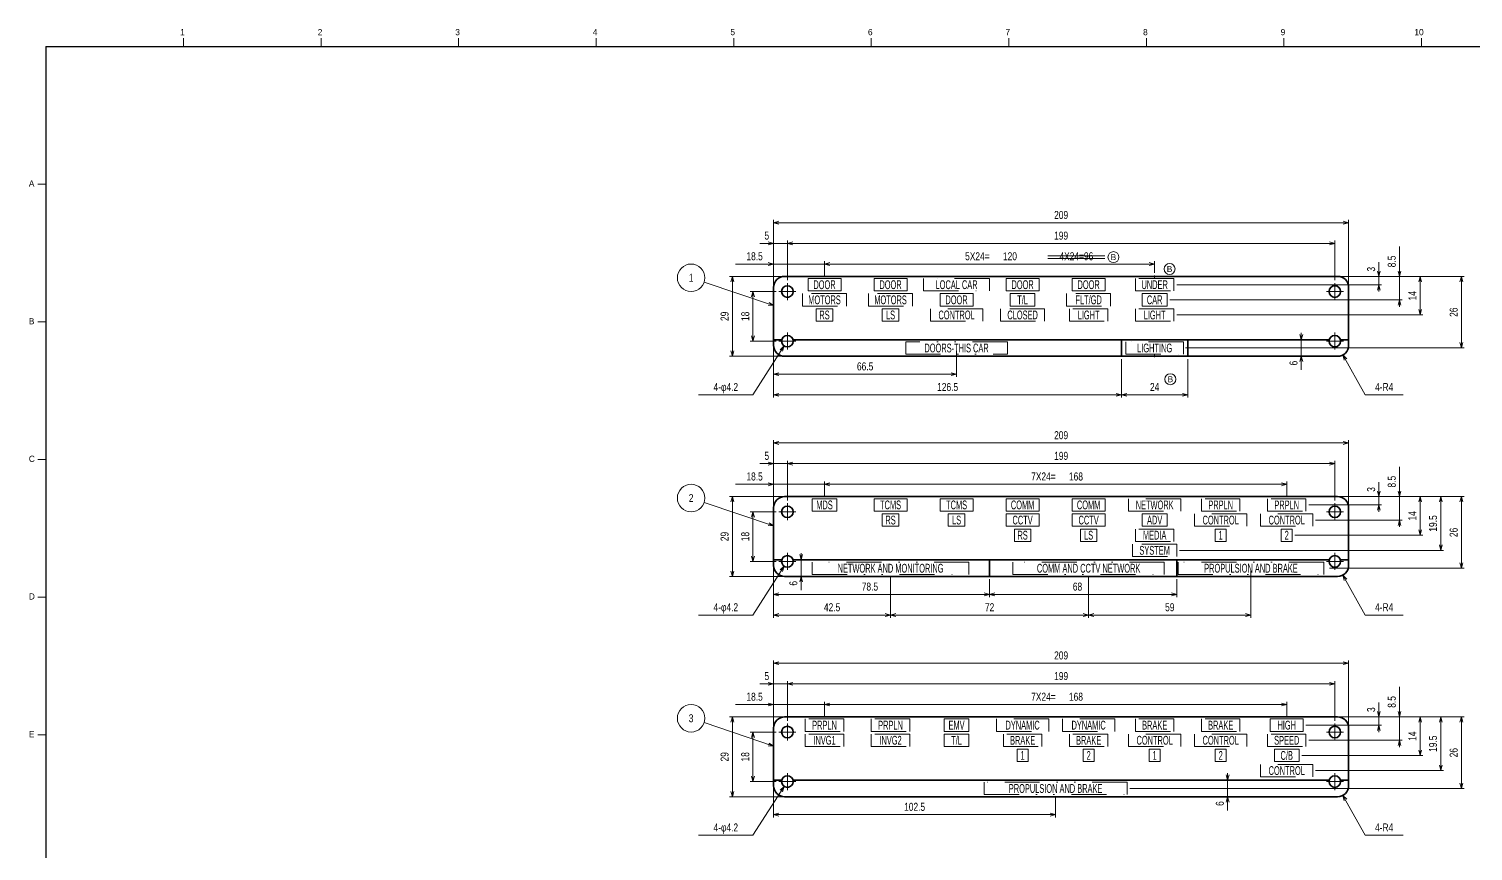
# Model space of a CAD drawing. Header units: millimetres. Extents: x 10 to 832, y 7 to 590.
# Drawn here: x 29 to 554, y 292 to 590 of the extents above; entities that cross this region are included whole.
import ezdxf
from ezdxf.enums import TextEntityAlignment as Align

# ---------------------------------------------------------------- set-up
doc = ezdxf.new("R2010")
doc.units = ezdxf.units.MM
doc.linetypes.add('DASHDOT', pattern=[25.3, 12.7, -6.3, 0, -6.3])
doc.linetypes.add('DIVIDE', pattern=[31.6, 12.7, -6.3, 0, -6.3, 0, -6.3])
for name, color, linetype in [('GR1_03', 7, 'Continuous'), ('GR1_05', 7, 'Continuous'), ('GR1_08', 7, 'Continuous'), ('GR1_15', 7, 'Continuous'), ('GR1_16', 7, 'Continuous'), ('図面枠B6M', 7, 'Continuous')]:
    doc.layers.add(name, color=color, linetype=linetype)
doc.styles.add('HG丸ｺﾞｼｯｸM-PRO', font='')
doc.styles.get('HG丸ｺﾞｼｯｸM-PRO').set_extended_font_data('HG丸ｺﾞｼｯｸM-PRO')

# ---------------------------------------------------------------- blocks, each defined once
blk = doc.blocks.new('BLKF023')
at = {"layer": '図面枠B6M', "color": 2, "linetype": 'Continuous', "lineweight": 25}
for q in [(35.5, 15), (831.5, 584)]:
    blk.add_line((35.5, 584), q, dxfattribs=at)
at = {"layer": '図面枠B6M', "color": 4, "linetype": 'Continuous', "lineweight": 13}
for p, q in [((85.5, 587), (85.5, 584)), ((135.5, 587), (135.5, 584)), ((185.5, 587), (185.5, 584)), ((235.5, 587), (235.5, 584)), ((285.5, 587), (285.5, 584)), ((335.5, 587), (335.5, 584)), ((385.5, 587), (385.5, 584)), ((435.5, 587), (435.5, 584)), ((485.5, 587), (485.5, 584)), ((535.5, 587), (535.5, 584)), ((32.5, 534), (35.5, 534)), ((32.5, 484), (35.5, 484)), ((32.5, 434), (35.5, 434)), ((32.5, 384), (35.5, 384)), ((32.5, 334), (35.5, 334))]:
    blk.add_line(p, q, dxfattribs=at)
at = {"layer": '図面枠B6M', "color": 4, "linetype": 'Continuous', "lineweight": 13, "style": 'HG丸ｺﾞｼｯｸM-PRO'}
for s, height, width, p in [('1', 2.25, 1.003994, (84.29, 587.45)), ('2', 2.25, 1.003994, (134.3, 587.45)), ('3', 2.25, 1.003994, (184.29, 587.45)), ('4', 2.25, 1.003994, (234.29, 587.45)), ('5', 2.25, 1.003994, (284.29, 587.45)), ('6', 2.25, 1.003994, (334.29, 587.45)), ('7', 2.25, 1.003994, (384.29, 587.45)), ('8', 2.25, 1.003994, (434.29, 587.45)), ('9', 2.25, 1.003994, (484.29, 587.45)), ('10', 2.255, 1.003994, (532.9, 587.45)), ('A', 2.25, 1.002405, (29.29, 532.45)), ('B', 2.25, 1.004704, (29.29, 482.45)), ('C', 2.25, 1.001214, (29.29, 432.45)), ('D', 2.25, 1.002334, (29.29, 382.45)), ('E', 2.25, 1.001589, (29.29, 332.45))]:
    blk.add_text(s, height=height, dxfattribs=dict(at, width=width)).set_placement(p, align=Align.BOTTOM_LEFT)
blk = doc.blocks.new('BLKF032')
at = {"layer": 'GR1_08', "color": 3, "linetype": 'Continuous', "lineweight": 35}
for p, q in [((304, 420.5), (505, 420.5)), ((300, 416.5), (300, 395.5)), ((509, 416.5), (509, 395.5)), ((300, 397.5), (302.96, 397.5)), ((307.04, 397.5), (501.96, 397.5)), ((506.04, 397.5), (509, 397.5)), ((304, 391.5), (505, 391.5))]:
    blk.add_line(p, q, dxfattribs=at)
for centre in [(305, 415), (504, 415), (305, 397), (504, 397)]:
    blk.add_circle(centre, 2.1, dxfattribs=at)
for centre, start, end in [((304, 416.5), 90, 180), ((505, 416.5), 0, 90), ((304, 395.5), 180, 270), ((505, 395.5), 270, 0)]:
    blk.add_arc(centre, 4, start, end, dxfattribs=at)
blk = doc.blocks.new('BLKF031')
at = {"layer": 'GR1_08', "color": 3, "linetype": 'Continuous', "lineweight": 35}
for p, q in [((378.5, 397.5), (378.5, 391.5)), ((446.5, 397.5), (446.5, 391.5))]:
    blk.add_line(p, q, dxfattribs=at)
blk.add_blockref('BLKF032', (0, 0), dxfattribs=at)
blk = doc.blocks.new('BLKF034')
at = {"layer": 'GR1_08', "color": 3, "linetype": 'Continuous', "lineweight": 35}
for p, q in [((300, 336.5), (300, 315.5)), ((304, 340.5), (505, 340.5)), ((509, 336.5), (509, 315.5)), ((300, 317.5), (302.96, 317.5)), ((307.04, 317.5), (501.96, 317.5)), ((506.04, 317.5), (509, 317.5)), ((304, 311.5), (505, 311.5))]:
    blk.add_line(p, q, dxfattribs=at)
for centre in [(305, 335), (504, 335), (305, 317), (504, 317)]:
    blk.add_circle(centre, 2.1, dxfattribs=at)
for centre, start, end in [((304, 336.5), 90, 180), ((505, 336.5), 0, 90), ((304, 315.5), 180, 270), ((505, 315.5), 270, 0)]:
    blk.add_arc(centre, 4, start, end, dxfattribs=at)
blk = doc.blocks.new('BLKF033')
at = {"layer": 'GR1_08', "color": 3, "linetype": 'Continuous', "lineweight": 35}
blk.add_blockref('BLKF034', (0, 0), dxfattribs=at)
blk = doc.blocks.new('FXTIP_ARROW_S')
at = {"color": 0, "linetype": 'Continuous', "lineweight": -2}
for q in [(-1, 0), (-0.97, 0.26), (-0.97, -0.26)]:
    blk.add_line((0, 0), q, dxfattribs=at)
blk = doc.blocks.new('FXTIP_ARROW_E')
at = {"color": 0, "linetype": 'Continuous', "lineweight": -2}
for q in [(-1, 0), (-0.97, 0.26), (-0.97, -0.26)]:
    blk.add_line((0, 0), q, dxfattribs=at)
blk = doc.blocks.new('BLKF041')
at = {"layer": 'GR1_03', "color": 4, "linetype": 'DIVIDE', "lineweight": 13}
for p, q in [((324.5, 499.75), (312.5, 499.75)), ((312.5, 499.75), (312.5, 495.25)), ((324.5, 495.25), (324.5, 499.75)), ((312.5, 495.25), (324.5, 495.25))]:
    blk.add_line(p, q, dxfattribs=at)
blk = doc.blocks.new('BLKF042')
at = {"layer": 'GR1_03', "color": 4, "linetype": 'DIVIDE', "lineweight": 13}
for p, q in [((326.5, 494.25), (310.5, 494.25)), ((310.5, 494.25), (310.5, 489.75)), ((326.5, 489.75), (326.5, 494.25)), ((310.5, 489.75), (326.5, 489.75))]:
    blk.add_line(p, q, dxfattribs=at)
blk = doc.blocks.new('BLKF043')
at = {"layer": 'GR1_03', "color": 4, "linetype": 'DIVIDE', "lineweight": 13}
for p, q in [((321.5, 488.75), (315.5, 488.75)), ((315.5, 488.75), (315.5, 484.25)), ((321.5, 484.25), (321.5, 488.75)), ((315.5, 484.25), (321.5, 484.25))]:
    blk.add_line(p, q, dxfattribs=at)
blk = doc.blocks.new('BLKF044')
at = {"layer": 'GR1_03', "color": 4, "linetype": 'DIVIDE', "lineweight": 13}
for p, q in [((348.5, 499.75), (336.5, 499.75)), ((336.5, 499.75), (336.5, 495.25)), ((348.5, 495.25), (348.5, 499.75)), ((336.5, 495.25), (348.5, 495.25))]:
    blk.add_line(p, q, dxfattribs=at)
blk = doc.blocks.new('BLKF045')
at = {"layer": 'GR1_03', "color": 4, "linetype": 'DIVIDE', "lineweight": 13}
for p, q in [((350.5, 494.25), (334.5, 494.25)), ((334.5, 494.25), (334.5, 489.75)), ((350.5, 489.75), (350.5, 494.25)), ((334.5, 489.75), (350.5, 489.75))]:
    blk.add_line(p, q, dxfattribs=at)
blk = doc.blocks.new('BLKF046')
at = {"layer": 'GR1_03', "color": 4, "linetype": 'DIVIDE', "lineweight": 13}
for p, q in [((345.5, 488.75), (339.5, 488.75)), ((339.5, 488.75), (339.5, 484.25)), ((345.5, 484.25), (345.5, 488.75)), ((339.5, 484.25), (345.5, 484.25))]:
    blk.add_line(p, q, dxfattribs=at)
blk = doc.blocks.new('BLKF047')
at = {"layer": 'GR1_03', "color": 4, "linetype": 'DIVIDE', "lineweight": 13}
for p, q in [((378.5, 499.75), (354.5, 499.75)), ((354.5, 499.75), (354.5, 495.25)), ((378.5, 495.25), (378.5, 499.75)), ((354.5, 495.25), (378.5, 495.25))]:
    blk.add_line(p, q, dxfattribs=at)
blk = doc.blocks.new('BLKF048')
at = {"layer": 'GR1_03', "color": 4, "linetype": 'DIVIDE', "lineweight": 13}
for p, q in [((376, 488.75), (357, 488.75)), ((357, 488.75), (357, 484.25)), ((376, 484.25), (376, 488.75)), ((357, 484.25), (376, 484.25))]:
    blk.add_line(p, q, dxfattribs=at)
blk = doc.blocks.new('BLKF049')
at = {"layer": 'GR1_03', "color": 4, "linetype": 'DIVIDE', "lineweight": 13}
for p, q in [((372.5, 494.25), (360.5, 494.25)), ((360.5, 494.25), (360.5, 489.75)), ((372.5, 489.75), (372.5, 494.25)), ((360.5, 489.75), (372.5, 489.75))]:
    blk.add_line(p, q, dxfattribs=at)
blk = doc.blocks.new('BLKF050')
at = {"layer": 'GR1_03', "color": 4, "linetype": 'DIVIDE', "lineweight": 13}
for p, q in [((396.5, 499.75), (384.5, 499.75)), ((384.5, 499.75), (384.5, 495.25)), ((396.5, 495.25), (396.5, 499.75)), ((384.5, 495.25), (396.5, 495.25))]:
    blk.add_line(p, q, dxfattribs=at)
blk = doc.blocks.new('BLKF051')
at = {"layer": 'GR1_03', "color": 4, "linetype": 'DIVIDE', "lineweight": 13}
for p, q in [((398.5, 488.75), (382.5, 488.75)), ((382.5, 488.75), (382.5, 484.25)), ((398.5, 484.25), (398.5, 488.75)), ((382.5, 484.25), (398.5, 484.25))]:
    blk.add_line(p, q, dxfattribs=at)
blk = doc.blocks.new('BLKF052')
at = {"layer": 'GR1_03', "color": 4, "linetype": 'DIVIDE', "lineweight": 13}
for p, q in [((395, 494.25), (386, 494.25)), ((386, 494.25), (386, 489.75)), ((395, 489.75), (395, 494.25)), ((386, 489.75), (395, 489.75))]:
    blk.add_line(p, q, dxfattribs=at)
blk = doc.blocks.new('BLKF053')
at = {"layer": 'GR1_03', "color": 4, "linetype": 'DIVIDE', "lineweight": 13}
for p, q in [((420.5, 499.75), (408.5, 499.75)), ((408.5, 499.75), (408.5, 495.25)), ((420.5, 495.25), (420.5, 499.75)), ((408.5, 495.25), (420.5, 495.25))]:
    blk.add_line(p, q, dxfattribs=at)
blk = doc.blocks.new('BLKF054')
at = {"layer": 'GR1_03', "color": 4, "linetype": 'DIVIDE', "lineweight": 13}
for p, q in [((422.5, 494.25), (406.5, 494.25)), ((406.5, 494.25), (406.5, 489.75)), ((422.5, 489.75), (422.5, 494.25)), ((406.5, 489.75), (422.5, 489.75))]:
    blk.add_line(p, q, dxfattribs=at)
blk = doc.blocks.new('BLKF055')
at = {"layer": 'GR1_03', "color": 4, "linetype": 'DIVIDE', "lineweight": 13}
for p, q in [((421.5, 488.75), (407.5, 488.75)), ((407.5, 488.75), (407.5, 484.25)), ((421.5, 484.25), (421.5, 488.75)), ((407.5, 484.25), (421.5, 484.25))]:
    blk.add_line(p, q, dxfattribs=at)
blk = doc.blocks.new('BLKF056')
at = {"layer": 'GR1_03', "color": 4, "linetype": 'DIVIDE', "lineweight": 13}
for p, q in [((385, 476.75), (348, 476.75)), ((348, 476.75), (348, 472.25)), ((385, 472.25), (385, 476.75)), ((348, 472.25), (385, 472.25))]:
    blk.add_line(p, q, dxfattribs=at)
blk = doc.blocks.new('BLKF057')
at = {"layer": 'GR1_03', "color": 4, "linetype": 'DIVIDE', "lineweight": 13}
for p, q in [((323, 419.75), (314, 419.75)), ((314, 419.75), (314, 415.25)), ((314, 415.25), (323, 415.25)), ((323, 415.25), (323, 419.75))]:
    blk.add_line(p, q, dxfattribs=at)
blk = doc.blocks.new('BLKF058')
at = {"layer": 'GR1_03', "color": 4, "linetype": 'DIVIDE', "lineweight": 13}
for p, q in [((348.5, 419.75), (336.5, 419.75)), ((336.5, 419.75), (336.5, 415.25)), ((336.5, 415.25), (348.5, 415.25)), ((348.5, 415.25), (348.5, 419.75))]:
    blk.add_line(p, q, dxfattribs=at)
blk = doc.blocks.new('BLKF059')
at = {"layer": 'GR1_03', "color": 4, "linetype": 'DIVIDE', "lineweight": 13}
for p, q in [((372.5, 419.75), (360.5, 419.75)), ((360.5, 419.75), (360.5, 415.25)), ((360.5, 415.25), (372.5, 415.25)), ((372.5, 415.25), (372.5, 419.75))]:
    blk.add_line(p, q, dxfattribs=at)
blk = doc.blocks.new('BLKF060')
at = {"layer": 'GR1_03', "color": 4, "linetype": 'DIVIDE', "lineweight": 13}
for p, q in [((369.5, 414.25), (363.5, 414.25)), ((363.5, 414.25), (363.5, 409.75)), ((363.5, 409.75), (369.5, 409.75)), ((369.5, 409.75), (369.5, 414.25))]:
    blk.add_line(p, q, dxfattribs=at)
blk = doc.blocks.new('BLKF061')
at = {"layer": 'GR1_03', "color": 4, "linetype": 'DIVIDE', "lineweight": 13}
for p, q in [((345.5, 414.25), (339.5, 414.25)), ((339.5, 414.25), (339.5, 409.75)), ((339.5, 409.75), (345.5, 409.75)), ((345.5, 409.75), (345.5, 414.25))]:
    blk.add_line(p, q, dxfattribs=at)
blk = doc.blocks.new('BLKF062')
at = {"layer": 'GR1_03', "color": 4, "linetype": 'DIVIDE', "lineweight": 13}
for p, q in [((445.5, 408.75), (431.5, 408.75)), ((431.5, 408.75), (431.5, 404.25)), ((431.5, 404.25), (445.5, 404.25)), ((445.5, 404.25), (445.5, 408.75))]:
    blk.add_line(p, q, dxfattribs=at)
blk = doc.blocks.new('BLKF063')
at = {"layer": 'GR1_03', "color": 4, "linetype": 'DIVIDE', "lineweight": 13}
for p, q in [((396.5, 414.25), (384.5, 414.25)), ((384.5, 414.25), (384.5, 409.75)), ((384.5, 409.75), (396.5, 409.75)), ((396.5, 409.75), (396.5, 414.25))]:
    blk.add_line(p, q, dxfattribs=at)
blk = doc.blocks.new('BLKF064')
at = {"layer": 'GR1_03', "color": 4, "linetype": 'DIVIDE', "lineweight": 13}
for p, q in [((396.5, 419.75), (384.5, 419.75)), ((384.5, 419.75), (384.5, 415.25)), ((384.5, 415.25), (396.5, 415.25)), ((396.5, 415.25), (396.5, 419.75))]:
    blk.add_line(p, q, dxfattribs=at)
blk = doc.blocks.new('BLKF065')
at = {"layer": 'GR1_03', "color": 4, "linetype": 'DIVIDE', "lineweight": 13}
for p, q in [((420.5, 414.25), (408.5, 414.25)), ((408.5, 414.25), (408.5, 409.75)), ((408.5, 409.75), (420.5, 409.75)), ((420.5, 409.75), (420.5, 414.25))]:
    blk.add_line(p, q, dxfattribs=at)
blk = doc.blocks.new('BLKF066')
at = {"layer": 'GR1_03', "color": 4, "linetype": 'DIVIDE', "lineweight": 13}
for p, q in [((420.5, 419.75), (408.5, 419.75)), ((408.5, 419.75), (408.5, 415.25)), ((408.5, 415.25), (420.5, 415.25)), ((420.5, 415.25), (420.5, 419.75))]:
    blk.add_line(p, q, dxfattribs=at)
blk = doc.blocks.new('BLKF067')
at = {"layer": 'GR1_03', "color": 4, "linetype": 'DIVIDE', "lineweight": 13}
for p, q in [((446.5, 403.25), (430.5, 403.25)), ((430.5, 403.25), (430.5, 398.75)), ((446.5, 398.75), (446.5, 403.25)), ((430.5, 398.75), (446.5, 398.75))]:
    blk.add_line(p, q, dxfattribs=at)
blk = doc.blocks.new('BLKF068')
at = {"layer": 'GR1_03', "color": 4, "linetype": 'DIVIDE', "lineweight": 13}
for p, q in [((417.5, 408.75), (411.5, 408.75)), ((411.5, 408.75), (411.5, 404.25)), ((411.5, 404.25), (417.5, 404.25)), ((417.5, 404.25), (417.5, 408.75))]:
    blk.add_line(p, q, dxfattribs=at)
blk = doc.blocks.new('BLKF069')
at = {"layer": 'GR1_03', "color": 4, "linetype": 'DIVIDE', "lineweight": 13}
for p, q in [((393.5, 408.75), (387.5, 408.75)), ((387.5, 408.75), (387.5, 404.25)), ((387.5, 404.25), (393.5, 404.25)), ((393.5, 404.25), (393.5, 408.75))]:
    blk.add_line(p, q, dxfattribs=at)
blk = doc.blocks.new('BLKF070')
at = {"layer": 'GR1_03', "color": 4, "linetype": 'DIVIDE', "lineweight": 13}
for p, q in [((443, 414.25), (434, 414.25)), ((434, 414.25), (434, 409.75)), ((434, 409.75), (443, 409.75)), ((443, 409.75), (443, 414.25))]:
    blk.add_line(p, q, dxfattribs=at)
blk = doc.blocks.new('BLKF071')
at = {"layer": 'GR1_03', "color": 4, "linetype": 'DIVIDE', "lineweight": 13}
for p, q in [((448, 419.75), (429, 419.75)), ((429, 419.75), (429, 415.25)), ((429, 415.25), (448, 415.25)), ((448, 415.25), (448, 419.75))]:
    blk.add_line(p, q, dxfattribs=at)
blk = doc.blocks.new('BLKF072')
at = {"layer": 'GR1_03', "color": 4, "linetype": 'DIVIDE', "lineweight": 13}
for p, q in [((469.5, 419.75), (455.5, 419.75)), ((455.5, 419.75), (455.5, 415.25)), ((455.5, 415.25), (469.5, 415.25)), ((469.5, 415.25), (469.5, 419.75))]:
    blk.add_line(p, q, dxfattribs=at)
blk = doc.blocks.new('BLKF073')
at = {"layer": 'GR1_03', "color": 4, "linetype": 'DIVIDE', "lineweight": 13}
for p, q in [((472, 414.25), (453, 414.25)), ((453, 414.25), (453, 409.75)), ((453, 409.75), (472, 409.75)), ((472, 409.75), (472, 414.25))]:
    blk.add_line(p, q, dxfattribs=at)
blk = doc.blocks.new('BLKF074')
at = {"layer": 'GR1_03', "color": 4, "linetype": 'DIVIDE', "lineweight": 13}
for p, q in [((464.5, 408.75), (460.5, 408.75)), ((460.5, 408.75), (460.5, 404.25)), ((460.5, 404.25), (464.5, 404.25)), ((464.5, 404.25), (464.5, 408.75))]:
    blk.add_line(p, q, dxfattribs=at)
blk = doc.blocks.new('BLKF075')
at = {"layer": 'GR1_03', "color": 4, "linetype": 'DIVIDE', "lineweight": 13}
for p, q in [((493.5, 419.75), (479.5, 419.75)), ((479.5, 419.75), (479.5, 415.25)), ((479.5, 415.25), (493.5, 415.25)), ((493.5, 415.25), (493.5, 419.75))]:
    blk.add_line(p, q, dxfattribs=at)
blk = doc.blocks.new('BLKF076')
at = {"layer": 'GR1_03', "color": 4, "linetype": 'DIVIDE', "lineweight": 13}
for p, q in [((496, 414.25), (477, 414.25)), ((477, 414.25), (477, 409.75)), ((477, 409.75), (496, 409.75)), ((496, 409.75), (496, 414.25))]:
    blk.add_line(p, q, dxfattribs=at)
blk = doc.blocks.new('BLKF077')
at = {"layer": 'GR1_03', "color": 4, "linetype": 'DIVIDE', "lineweight": 13}
for p, q in [((488.5, 408.75), (484.5, 408.75)), ((484.5, 408.75), (484.5, 404.25)), ((484.5, 404.25), (488.5, 404.25)), ((488.5, 404.25), (488.5, 408.75))]:
    blk.add_line(p, q, dxfattribs=at)
blk = doc.blocks.new('BLKF078')
at = {"layer": 'GR1_03', "color": 4, "linetype": 'DIVIDE', "lineweight": 13}
for p, q in [((371, 396.75), (314, 396.75)), ((314, 396.75), (314, 392.25)), ((371, 392.25), (371, 396.75)), ((314, 392.25), (371, 392.25))]:
    blk.add_line(p, q, dxfattribs=at)
blk = doc.blocks.new('BLKF079')
at = {"layer": 'GR1_03', "color": 4, "linetype": 'DIVIDE', "lineweight": 13}
for p, q in [((442, 396.75), (387, 396.75)), ((387, 396.75), (387, 392.25)), ((442, 392.25), (442, 396.75)), ((387, 392.25), (442, 392.25))]:
    blk.add_line(p, q, dxfattribs=at)
blk = doc.blocks.new('BLKF080')
at = {"layer": 'GR1_03', "color": 4, "linetype": 'DIVIDE', "lineweight": 13}
for p, q in [((500, 396.75), (447, 396.75)), ((447, 396.75), (447, 392.25)), ((500, 392.25), (500, 396.75)), ((447, 392.25), (500, 392.25))]:
    blk.add_line(p, q, dxfattribs=at)
blk = doc.blocks.new('BLKF081')
at = {"layer": 'GR1_03', "color": 4, "linetype": 'DIVIDE', "lineweight": 13}
for p, q in [((325.5, 334.25), (311.5, 334.25)), ((311.5, 334.25), (311.5, 329.75)), ((325.5, 329.75), (325.5, 334.25)), ((311.5, 329.75), (325.5, 329.75))]:
    blk.add_line(p, q, dxfattribs=at)
blk = doc.blocks.new('BLKF082')
at = {"layer": 'GR1_03', "color": 4, "linetype": 'DIVIDE', "lineweight": 13}
for p, q in [((325.5, 339.75), (311.5, 339.75)), ((311.5, 339.75), (311.5, 335.25)), ((325.5, 335.25), (325.5, 339.75)), ((311.5, 335.25), (325.5, 335.25))]:
    blk.add_line(p, q, dxfattribs=at)
blk = doc.blocks.new('BLKF083')
at = {"layer": 'GR1_03', "color": 4, "linetype": 'DIVIDE', "lineweight": 13}
for p, q in [((349.5, 334.25), (335.5, 334.25)), ((335.5, 334.25), (335.5, 329.75)), ((349.5, 329.75), (349.5, 334.25)), ((335.5, 329.75), (349.5, 329.75))]:
    blk.add_line(p, q, dxfattribs=at)
blk = doc.blocks.new('BLKF084')
at = {"layer": 'GR1_03', "color": 4, "linetype": 'DIVIDE', "lineweight": 13}
for p, q in [((349.5, 339.75), (335.5, 339.75)), ((335.5, 339.75), (335.5, 335.25)), ((349.5, 335.25), (349.5, 339.75)), ((335.5, 335.25), (349.5, 335.25))]:
    blk.add_line(p, q, dxfattribs=at)
blk = doc.blocks.new('BLKF085')
at = {"layer": 'GR1_03', "color": 4, "linetype": 'DIVIDE', "lineweight": 13}
for p, q in [((371, 339.75), (362, 339.75)), ((362, 339.75), (362, 335.25)), ((371, 335.25), (371, 339.75)), ((362, 335.25), (371, 335.25))]:
    blk.add_line(p, q, dxfattribs=at)
blk = doc.blocks.new('BLKF086')
at = {"layer": 'GR1_03', "color": 4, "linetype": 'DIVIDE', "lineweight": 13}
for p, q in [((371, 334.25), (362, 334.25)), ((362, 334.25), (362, 329.75)), ((371, 329.75), (371, 334.25)), ((362, 329.75), (371, 329.75))]:
    blk.add_line(p, q, dxfattribs=at)
blk = doc.blocks.new('BLKF087')
at = {"layer": 'GR1_03', "color": 4, "linetype": 'DIVIDE', "lineweight": 13}
for p, q in [((397.5, 334.25), (383.5, 334.25)), ((383.5, 334.25), (383.5, 329.75)), ((397.5, 329.75), (397.5, 334.25)), ((383.5, 329.75), (397.5, 329.75))]:
    blk.add_line(p, q, dxfattribs=at)
blk = doc.blocks.new('BLKF088')
at = {"layer": 'GR1_03', "color": 4, "linetype": 'DIVIDE', "lineweight": 13}
for p, q in [((400, 339.75), (381, 339.75)), ((381, 339.75), (381, 335.25)), ((400, 335.25), (400, 339.75)), ((381, 335.25), (400, 335.25))]:
    blk.add_line(p, q, dxfattribs=at)
blk = doc.blocks.new('BLKF089')
at = {"layer": 'GR1_03', "color": 4, "linetype": 'DIVIDE', "lineweight": 13}
for p, q in [((392.5, 328.75), (388.5, 328.75)), ((388.5, 328.75), (388.5, 324.25)), ((392.5, 324.25), (392.5, 328.75)), ((388.5, 324.25), (392.5, 324.25))]:
    blk.add_line(p, q, dxfattribs=at)
blk = doc.blocks.new('BLKF090')
at = {"layer": 'GR1_03', "color": 4, "linetype": 'DIVIDE', "lineweight": 13}
for p, q in [((421.5, 334.25), (407.5, 334.25)), ((407.5, 334.25), (407.5, 329.75)), ((421.5, 329.75), (421.5, 334.25)), ((407.5, 329.75), (421.5, 329.75))]:
    blk.add_line(p, q, dxfattribs=at)
blk = doc.blocks.new('BLKF091')
at = {"layer": 'GR1_03', "color": 4, "linetype": 'DIVIDE', "lineweight": 13}
for p, q in [((424, 339.75), (405, 339.75)), ((405, 339.75), (405, 335.25)), ((424, 335.25), (424, 339.75)), ((405, 335.25), (424, 335.25))]:
    blk.add_line(p, q, dxfattribs=at)
blk = doc.blocks.new('BLKF092')
at = {"layer": 'GR1_03', "color": 4, "linetype": 'DIVIDE', "lineweight": 13}
for p, q in [((416.5, 328.75), (412.5, 328.75)), ((412.5, 328.75), (412.5, 324.25)), ((416.5, 324.25), (416.5, 328.75)), ((412.5, 324.25), (416.5, 324.25))]:
    blk.add_line(p, q, dxfattribs=at)
blk = doc.blocks.new('BLKF093')
at = {"layer": 'GR1_03', "color": 4, "linetype": 'DIVIDE', "lineweight": 13}
for p, q in [((445.5, 339.75), (431.5, 339.75)), ((431.5, 339.75), (431.5, 335.25)), ((445.5, 335.25), (445.5, 339.75)), ((431.5, 335.25), (445.5, 335.25))]:
    blk.add_line(p, q, dxfattribs=at)
blk = doc.blocks.new('BLKF094')
at = {"layer": 'GR1_03', "color": 4, "linetype": 'DIVIDE', "lineweight": 13}
for p, q in [((448, 334.25), (429, 334.25)), ((429, 334.25), (429, 329.75)), ((448, 329.75), (448, 334.25)), ((429, 329.75), (448, 329.75))]:
    blk.add_line(p, q, dxfattribs=at)
blk = doc.blocks.new('BLKF095')
at = {"layer": 'GR1_03', "color": 4, "linetype": 'DIVIDE', "lineweight": 13}
for p, q in [((440.5, 328.75), (436.5, 328.75)), ((436.5, 328.75), (436.5, 324.25)), ((440.5, 324.25), (440.5, 328.75)), ((436.5, 324.25), (440.5, 324.25))]:
    blk.add_line(p, q, dxfattribs=at)
blk = doc.blocks.new('BLKF096')
at = {"layer": 'GR1_03', "color": 4, "linetype": 'DIVIDE', "lineweight": 13}
for p, q in [((469.5, 339.75), (455.5, 339.75)), ((455.5, 339.75), (455.5, 335.25)), ((469.5, 335.25), (469.5, 339.75)), ((455.5, 335.25), (469.5, 335.25))]:
    blk.add_line(p, q, dxfattribs=at)
blk = doc.blocks.new('BLKF097')
at = {"layer": 'GR1_03', "color": 4, "linetype": 'DIVIDE', "lineweight": 13}
for p, q in [((472, 334.25), (453, 334.25)), ((453, 334.25), (453, 329.75)), ((472, 329.75), (472, 334.25)), ((453, 329.75), (472, 329.75))]:
    blk.add_line(p, q, dxfattribs=at)
blk = doc.blocks.new('BLKF098')
at = {"layer": 'GR1_03', "color": 4, "linetype": 'DIVIDE', "lineweight": 13}
for p, q in [((464.5, 328.75), (460.5, 328.75)), ((460.5, 328.75), (460.5, 324.25)), ((464.5, 324.25), (464.5, 328.75)), ((460.5, 324.25), (464.5, 324.25))]:
    blk.add_line(p, q, dxfattribs=at)
blk = doc.blocks.new('BLKF099')
at = {"layer": 'GR1_03', "color": 4, "linetype": 'DIVIDE', "lineweight": 13}
for p, q in [((493.5, 334.25), (479.5, 334.25)), ((479.5, 334.25), (479.5, 329.75)), ((493.5, 329.75), (493.5, 334.25)), ((479.5, 329.75), (493.5, 329.75))]:
    blk.add_line(p, q, dxfattribs=at)
blk = doc.blocks.new('BLKF100')
at = {"layer": 'GR1_03', "color": 4, "linetype": 'DIVIDE', "lineweight": 13}
for p, q in [((491, 328.75), (482, 328.75)), ((482, 328.75), (482, 324.25)), ((491, 324.25), (491, 328.75)), ((482, 324.25), (491, 324.25))]:
    blk.add_line(p, q, dxfattribs=at)
blk = doc.blocks.new('BLKF101')
at = {"layer": 'GR1_03', "color": 4, "linetype": 'DIVIDE', "lineweight": 13}
for p, q in [((492.5, 339.75), (480.5, 339.75)), ((480.5, 339.75), (480.5, 335.25)), ((492.5, 335.25), (492.5, 339.75)), ((480.5, 335.25), (492.5, 335.25))]:
    blk.add_line(p, q, dxfattribs=at)
blk = doc.blocks.new('BLKF102')
at = {"layer": 'GR1_03', "color": 4, "linetype": 'DIVIDE', "lineweight": 13}
for p, q in [((496, 323.25), (477, 323.25)), ((477, 323.25), (477, 318.75)), ((496, 318.75), (496, 323.25)), ((477, 318.75), (496, 318.75))]:
    blk.add_line(p, q, dxfattribs=at)
blk = doc.blocks.new('BLKF103')
at = {"layer": 'GR1_03', "color": 4, "linetype": 'DIVIDE', "lineweight": 13}
for p, q in [((428.5, 316.75), (376.5, 316.75)), ((376.5, 316.75), (376.5, 312.25)), ((428.5, 312.25), (428.5, 316.75)), ((376.5, 312.25), (428.5, 312.25))]:
    blk.add_line(p, q, dxfattribs=at)
blk = doc.blocks.new('BLKF171')
at = {"layer": 'GR1_03', "color": 4, "linetype": 'DIVIDE', "lineweight": 13}
for p, q in [((445.5, 499.75), (431.5, 499.75)), ((431.5, 499.75), (431.5, 495.25)), ((445.5, 495.25), (445.5, 499.75)), ((431.5, 495.25), (445.5, 495.25))]:
    blk.add_line(p, q, dxfattribs=at)
blk = doc.blocks.new('BLKF172')
at = {"layer": 'GR1_03', "color": 4, "linetype": 'DIVIDE', "lineweight": 13}
for p, q in [((443, 494.25), (434, 494.25)), ((434, 494.25), (434, 489.75)), ((443, 489.75), (443, 494.25)), ((434, 489.75), (443, 489.75))]:
    blk.add_line(p, q, dxfattribs=at)
blk = doc.blocks.new('BLKF173')
at = {"layer": 'GR1_03', "color": 4, "linetype": 'DIVIDE', "lineweight": 13}
for p, q in [((445.5, 488.75), (431.5, 488.75)), ((431.5, 488.75), (431.5, 484.25)), ((445.5, 484.25), (445.5, 488.75)), ((431.5, 484.25), (445.5, 484.25))]:
    blk.add_line(p, q, dxfattribs=at)
blk = doc.blocks.new('BLKF174')
at = {"layer": 'GR1_03', "color": 4, "linetype": 'DIVIDE', "lineweight": 13}
for p, q in [((449, 476.75), (428, 476.75)), ((428, 476.75), (428, 472.25)), ((449, 472.25), (449, 476.75)), ((428, 472.25), (449, 472.25))]:
    blk.add_line(p, q, dxfattribs=at)
blk = doc.blocks.new('BLKF175')
at = {"layer": 'GR1_08', "color": 3, "linetype": 'Continuous', "lineweight": 35}
for p, q in [((304, 500.5), (505, 500.5)), ((300, 496.5), (300, 475.5)), ((509, 496.5), (509, 475.5)), ((300, 477.5), (302.96, 477.5)), ((307.04, 477.5), (501.96, 477.5)), ((426.5, 477.5), (426.5, 471.5)), ((450.5, 477.5), (450.5, 471.5)), ((506.04, 477.5), (509, 477.5)), ((304, 471.5), (505, 471.5))]:
    blk.add_line(p, q, dxfattribs=at)
for centre in [(305, 495), (504, 495), (305, 477), (504, 477)]:
    blk.add_circle(centre, 2.1, dxfattribs=at)
for centre, start, end in [((304, 496.5), 90, 180), ((505, 496.5), 0, 90), ((304, 475.5), 180, 270), ((505, 475.5), 270, 0)]:
    blk.add_arc(centre, 4, start, end, dxfattribs=at)
blk = doc.blocks.new('BLKF176')
at = {"layer": 'GR1_05', "color": 4, "linetype": 'Continuous', "lineweight": 13}
blk.add_circle((423.53, 507.5), 2, dxfattribs=at)
at = {"layer": 'GR1_05', "color": 4, "linetype": 'Continuous', "lineweight": 13, "style": 'HG丸ｺﾞｼｯｸM-PRO', "width": 1.04272}
blk.add_text('B', height=2.18, dxfattribs=at).set_placement((423.53, 507.5), align=Align.MIDDLE_CENTER)
blk = doc.blocks.new('BLKF177')
at = {"layer": 'GR1_05', "color": 4, "linetype": 'Continuous', "lineweight": 13}
blk.add_circle((444.22, 463.16), 2, dxfattribs=at)
at = {"layer": 'GR1_05', "color": 4, "linetype": 'Continuous', "lineweight": 13, "style": 'HG丸ｺﾞｼｯｸM-PRO', "width": 1.04272}
blk.add_text('B', height=2.18, dxfattribs=at).set_placement((444.22, 463.16), align=Align.MIDDLE_CENTER)
blk = doc.blocks.new('BLKF178')
at = {"layer": 'GR1_05', "color": 4, "linetype": 'Continuous', "lineweight": 13}
blk.add_circle((443.92, 503.2), 2, dxfattribs=at)
at = {"layer": 'GR1_05', "color": 4, "linetype": 'Continuous', "lineweight": 13, "style": 'HG丸ｺﾞｼｯｸM-PRO', "width": 1.04272}
blk.add_text('B', height=2.18, dxfattribs=at).set_placement((443.92, 503.2), align=Align.MIDDLE_CENTER)

msp = doc.modelspace()

# ---------------------------------------------------------------- linework, layer by layer
at = {"layer": 'GR1_05', "color": 4, "linetype": 'Continuous', "lineweight": 13}
for p, q in [((399.68, 508), (420.4, 508)), ((399.68, 507), (420.4, 507))]:
    msp.add_line(p, q, dxfattribs=at)
at = {"layer": 'GR1_08', "color": 4, "linetype": 'DASHDOT', "lineweight": 13}
for p, q in [((438.5, 499.75), (438.5, 500.82)), ((438.5, 471.18), (438.5, 472.25))]:
    msp.add_line(p, q, dxfattribs=at)
at = {"layer": 'GR1_15', "color": 3, "linetype": 'Continuous', "lineweight": 13}
for p, q in [((300, 489.89), (274.74, 498.4)), ((300, 409.89), (274.74, 418.4)), ((300, 329.89), (274.74, 338.4))]:
    msp.add_line(p, q, dxfattribs=at)
for centre in [(270, 500), (270, 420), (270, 340)]:
    msp.add_circle(centre, 5, dxfattribs=at)
at = {"layer": 'GR1_16', "color": 4, "linetype": 'Continuous', "lineweight": 13}
for p, q in [((300, 497.5), (300, 521)), ((300, 520), (509, 520)), ((509, 497.5), (509, 521)), ((295.04, 512.5), (300, 512.5)), ((300, 497.5), (300, 513.5)), ((300, 512.5), (305, 512.5)), ((305, 499.1), (305, 513.5)), ((305, 512.5), (504, 512.5)), ((504, 499.1), (504, 513.5)), ((527.5, 500.5), (527.5, 511.38)), ((286.16, 505), (300, 505)), ((300, 497.5), (300, 506)), ((300, 505), (318.5, 505)), ((318.5, 500.75), (318.5, 506)), ((318.5, 505), (438.5, 505)), ((438.5, 501.82), (438.5, 506)), ((520, 500.5), (520, 505.74)), ((303, 500.5), (284, 500.5)), ((285, 471.5), (285, 500.5)), ((506, 500.5), (521, 500.5)), ((506, 500.5), (528.5, 500.5)), ((506, 500.5), (536, 500.5)), ((506, 500.5), (551, 500.5)), ((520, 497.5), (520, 500.5)), ((527.5, 492), (527.5, 500.5)), ((535, 486.5), (535, 500.5)), ((550, 474.5), (550, 500.5)), ((300.9, 495), (291.5, 495)), ((292.5, 477), (292.5, 495)), ((446.5, 497.5), (521, 497.5)), ((520, 495), (520, 497.5)), ((444, 492), (528.5, 492)), ((527.5, 489.5), (527.5, 492)), ((446.5, 486.5), (536, 486.5)), ((491.79, 477.5), (491.79, 480)), ((300.9, 477), (291.5, 477)), ((303.87, 475.23), (292.5, 457.5)), ((300, 474.5), (300, 456.5)), ((300, 474.5), (300, 464)), ((366.5, 473.5), (366.5, 464)), ((449.72, 474.5), (551, 474.5)), ((491.79, 471.5), (491.79, 477.5)), ((303, 471.5), (284, 471.5)), ((426.5, 470.5), (426.5, 456.5)), ((450.5, 470.5), (450.5, 456.5)), ((491.79, 466.54), (491.79, 471.5)), ((506.94, 472), (515, 457.5)), ((300, 465), (366.5, 465)), ((292.5, 457.5), (272.74, 457.5)), ((300, 457.5), (426.5, 457.5)), ((426.5, 457.5), (450.5, 457.5)), ((515, 457.5), (528.84, 457.5)), ((300, 417.5), (300, 441)), ((509, 417.5), (509, 441)), ((300, 440), (509, 440)), ((295.04, 432.5), (300, 432.5)), ((300, 417.5), (300, 433.5)), ((300, 432.5), (305, 432.5)), ((305, 419.1), (305, 433.5)), ((305, 432.5), (504, 432.5)), ((504, 419.1), (504, 433.5)), ((527.5, 420.5), (527.5, 431.38)), ((300, 417.5), (300, 426)), ((318.5, 420.75), (318.5, 426)), ((486.5, 420.75), (486.5, 426)), ((520, 420.5), (520, 425.74)), ((303, 420.5), (284, 420.5)), ((285, 391.5), (285, 420.5)), ((286.16, 425), (300, 425)), ((300, 425), (318.5, 425)), ((318.5, 425), (486.5, 425)), ((506, 420.5), (521, 420.5)), ((506, 420.5), (528.5, 420.5)), ((506, 420.5), (536, 420.5)), ((506, 420.5), (543.5, 420.5)), ((506, 420.5), (551, 420.5)), ((520, 417.5), (520, 420.5)), ((527.5, 412), (527.5, 420.5)), ((535, 406.5), (535, 420.5)), ((542.5, 401), (542.5, 420.5)), ((550, 394.5), (550, 420.5)), ((300.9, 415), (291.5, 415)), ((292.5, 397), (292.5, 415)), ((494.5, 417.5), (521, 417.5)), ((520, 415), (520, 417.5)), ((497, 412), (528.5, 412)), ((527.5, 409.5), (527.5, 412)), ((489.5, 406.5), (536, 406.5)), ((310, 397.5), (310, 400)), ((447.5, 401), (543.5, 401)), ((300.9, 397), (291.5, 397)), ((303.87, 395.23), (292.5, 377.5)), ((300, 394.5), (300, 384)), ((300, 394.5), (300, 376.5)), ((310, 391.5), (310, 397.5)), ((502, 394.5), (551, 394.5)), ((303, 391.5), (284, 391.5)), ((310, 386.54), (310, 391.5)), ((342.5, 391.25), (342.5, 376.5)), ((378.5, 390.5), (378.5, 384)), ((414.5, 391.25), (414.5, 376.5)), ((446.5, 390.5), (446.5, 384)), ((473.5, 393.5), (473.5, 376.5)), ((506.94, 392), (515, 377.5)), ((300, 385), (378.5, 385)), ((378.5, 385), (446.5, 385)), ((292.5, 377.5), (272.74, 377.5)), ((300, 377.5), (342.5, 377.5)), ((342.5, 377.5), (414.5, 377.5)), ((414.5, 377.5), (473.5, 377.5)), ((515, 377.5), (528.84, 377.5)), ((300, 337.5), (300, 361)), ((300, 360), (509, 360)), ((509, 337.5), (509, 361)), ((295.04, 352.5), (300, 352.5)), ((300, 337.5), (300, 353.5)), ((300, 352.5), (305, 352.5)), ((305, 339.1), (305, 353.5)), ((305, 352.5), (504, 352.5)), ((504, 339.1), (504, 353.5)), ((527.5, 340.5), (527.5, 351.38)), ((286.16, 345), (300, 345)), ((300, 337.5), (300, 346)), ((300, 345), (318.5, 345)), ((318.5, 340.75), (318.5, 346)), ((318.5, 345), (486.5, 345)), ((486.5, 340.75), (486.5, 346)), ((520, 340.5), (520, 345.74)), ((303, 340.5), (284, 340.5)), ((285, 311.5), (285, 340.5)), ((493.5, 337.5), (521, 337.5)), ((506, 340.5), (521, 340.5)), ((506, 340.5), (528.5, 340.5)), ((506, 340.5), (536, 340.5)), ((506, 340.5), (543.5, 340.5)), ((506, 340.5), (551, 340.5)), ((520, 337.5), (520, 340.5)), ((520, 335), (520, 337.5)), ((527.5, 332), (527.5, 340.5)), ((535, 326.5), (535, 340.5)), ((542.5, 321), (542.5, 340.5)), ((550, 314.5), (550, 340.5)), ((300.9, 335), (291.5, 335)), ((292.5, 317), (292.5, 335)), ((494.5, 332), (528.5, 332)), ((527.5, 329.5), (527.5, 332)), ((492, 326.5), (536, 326.5)), ((497, 321), (543.5, 321)), ((300.9, 317), (291.5, 317)), ((303.87, 315.23), (292.5, 297.5)), ((465, 317.5), (465, 320)), ((465, 311.5), (465, 317.5)), ((303, 311.5), (284, 311.5)), ((300, 314.5), (300, 304)), ((402.5, 311.25), (402.5, 304)), ((429.5, 314.5), (551, 314.5)), ((465, 306.54), (465, 311.5)), ((506.94, 312), (515, 297.5)), ((300, 305), (402.5, 305)), ((292.5, 297.5), (272.74, 297.5)), ((515, 297.5), (528.84, 297.5))]:
    msp.add_line(p, q, dxfattribs=at)
at = {"layer": 'GR1_16', "color": 4, "linetype": 'DASHDOT', "lineweight": 13}
for p, q in [((308.1, 495), (301.9, 495)), ((305, 491.9), (305, 498.1)), ((507.1, 495), (500.9, 495)), ((504, 491.9), (504, 498.1)), ((305, 473.9), (305, 480.1)), ((504, 473.9), (504, 480.1)), ((308.1, 477), (301.9, 477)), ((507.1, 477), (500.9, 477)), ((308.1, 415), (301.9, 415)), ((305, 411.9), (305, 418.1)), ((507.1, 415), (500.9, 415)), ((504, 411.9), (504, 418.1)), ((305, 393.9), (305, 400.1)), ((504, 393.9), (504, 400.1)), ((308.1, 397), (301.9, 397)), ((507.1, 397), (500.9, 397)), ((305, 331.9), (305, 338.1)), ((504, 331.9), (504, 338.1)), ((308.1, 335), (301.9, 335)), ((507.1, 335), (500.9, 335)), ((308.1, 317), (301.9, 317)), ((305, 313.9), (305, 320.1)), ((507.1, 317), (500.9, 317)), ((504, 313.9), (504, 320.1))]:
    msp.add_line(p, q, dxfattribs=at)

# ---------------------------------------------------------------- block references
at = {"layer": 'GR1_03', "color": 4, "linetype": 'DIVIDE', "lineweight": 13}
for name in ['BLKF041', 'BLKF044', 'BLKF047', 'BLKF050', 'BLKF053', 'BLKF171', 'BLKF042', 'BLKF045', 'BLKF049', 'BLKF052', 'BLKF054', 'BLKF172', 'BLKF043', 'BLKF046', 'BLKF048', 'BLKF051', 'BLKF055', 'BLKF173', 'BLKF056', 'BLKF174', 'BLKF057', 'BLKF058', 'BLKF059', 'BLKF064', 'BLKF066', 'BLKF071', 'BLKF072', 'BLKF075', 'BLKF061', 'BLKF060', 'BLKF063', 'BLKF065', 'BLKF070', 'BLKF073', 'BLKF076', 'BLKF069', 'BLKF068', 'BLKF062', 'BLKF074', 'BLKF077', 'BLKF067', 'BLKF078', 'BLKF079', 'BLKF080', 'BLKF082', 'BLKF084', 'BLKF085', 'BLKF088', 'BLKF091', 'BLKF093', 'BLKF096', 'BLKF101', 'BLKF081', 'BLKF083', 'BLKF086', 'BLKF087', 'BLKF090', 'BLKF094', 'BLKF097', 'BLKF099', 'BLKF089', 'BLKF092', 'BLKF095', 'BLKF098', 'BLKF100', 'BLKF102', 'BLKF103']:
    msp.add_blockref(name, (0, 0), dxfattribs=at)
at = {"layer": 'GR1_05', "color": 4, "linetype": 'Continuous', "lineweight": 13}
for name in ['BLKF176', 'BLKF178', 'BLKF177']:
    msp.add_blockref(name, (0, 0), dxfattribs=at)
at = {"layer": 'GR1_08', "color": 3, "linetype": 'Continuous', "lineweight": 35}
for name in ['BLKF175', 'BLKF031', 'BLKF033']:
    msp.add_blockref(name, (0, 0), dxfattribs=at)
at = {"layer": 'GR1_15', "color": 3, "linetype": 'Continuous', "lineweight": 13, "xscale": 2, "yscale": 2, "rotation": 341.3686421228342}
for p in [(300, 489.89), (300, 409.89), (300, 329.89)]:
    msp.add_blockref('FXTIP_ARROW_S', p, dxfattribs=at)
at = {"layer": 'GR1_16', "color": 4, "linetype": 'Continuous', "lineweight": 13, "xscale": 2, "yscale": 2}
for name, p, rotation in [('FXTIP_ARROW_S', (300, 520), 180), ('FXTIP_ARROW_E', (509, 520), 360), ('FXTIP_ARROW_E', (300, 512.5), 360), ('FXTIP_ARROW_S', (305, 512.5), 180), ('FXTIP_ARROW_E', (504, 512.5), 360), ('FXTIP_ARROW_E', (300, 505), 360), ('FXTIP_ARROW_S', (318.5, 505), 180), ('FXTIP_ARROW_E', (438.5, 505), 360), ('FXTIP_ARROW_E', (285, 500.5), 90), ('FXTIP_ARROW_S', (520, 500.5), 270), ('FXTIP_ARROW_S', (527.5, 500.5), 270), ('FXTIP_ARROW_E', (535, 500.5), 90), ('FXTIP_ARROW_E', (550, 500.5), 90), ('FXTIP_ARROW_E', (292.5, 495), 90), ('FXTIP_ARROW_E', (520, 497.5), 90), ('FXTIP_ARROW_E', (527.5, 492), 90), ('FXTIP_ARROW_S', (535, 486.5), 270), ('FXTIP_ARROW_S', (292.5, 477), 270), ('FXTIP_ARROW_S', (491.79, 477.5), 270), ('FXTIP_ARROW_S', (285, 471.5), 270), ('FXTIP_ARROW_S', (303.87, 475.23), 57.33908727832807), ('FXTIP_ARROW_S', (550, 474.5), 270), ('FXTIP_ARROW_E', (491.79, 471.5), 90), ('FXTIP_ARROW_S', (506.94, 472), 119.0546040990817), ('FXTIP_ARROW_S', (300, 465), 180), ('FXTIP_ARROW_E', (366.5, 465), 360), ('FXTIP_ARROW_S', (300, 457.5), 180), ('FXTIP_ARROW_E', (426.5, 457.5), 360), ('FXTIP_ARROW_S', (426.5, 457.5), 180), ('FXTIP_ARROW_E', (450.5, 457.5), 360), ('FXTIP_ARROW_S', (300, 440), 180), ('FXTIP_ARROW_E', (509, 440), 360), ('FXTIP_ARROW_E', (300, 432.5), 360), ('FXTIP_ARROW_S', (305, 432.5), 180), ('FXTIP_ARROW_E', (504, 432.5), 360), ('FXTIP_ARROW_E', (300, 425), 360), ('FXTIP_ARROW_S', (318.5, 425), 180), ('FXTIP_ARROW_E', (486.5, 425), 360), ('FXTIP_ARROW_E', (285, 420.5), 90), ('FXTIP_ARROW_S', (520, 420.5), 270), ('FXTIP_ARROW_S', (527.5, 420.5), 270), ('FXTIP_ARROW_E', (535, 420.5), 90), ('FXTIP_ARROW_E', (542.5, 420.5), 90), ('FXTIP_ARROW_E', (550, 420.5), 90), ('FXTIP_ARROW_E', (292.5, 415), 90), ('FXTIP_ARROW_E', (520, 417.5), 90), ('FXTIP_ARROW_E', (527.5, 412), 90), ('FXTIP_ARROW_S', (535, 406.5), 270), ('FXTIP_ARROW_S', (292.5, 397), 270), ('FXTIP_ARROW_S', (310, 397.5), 270), ('FXTIP_ARROW_S', (542.5, 401), 270), ('FXTIP_ARROW_S', (303.87, 395.23), 57.33908727832807), ('FXTIP_ARROW_S', (550, 394.5), 270), ('FXTIP_ARROW_S', (285, 391.5), 270), ('FXTIP_ARROW_E', (310, 391.5), 90), ('FXTIP_ARROW_S', (506.94, 392), 119.0546040990817), ('FXTIP_ARROW_S', (300, 385), 180), ('FXTIP_ARROW_E', (378.5, 385), 360), ('FXTIP_ARROW_S', (378.5, 385), 180), ('FXTIP_ARROW_E', (446.5, 385), 360), ('FXTIP_ARROW_S', (300, 377.5), 180), ('FXTIP_ARROW_E', (342.5, 377.5), 360), ('FXTIP_ARROW_S', (342.5, 377.5), 180), ('FXTIP_ARROW_E', (414.5, 377.5), 360), ('FXTIP_ARROW_S', (414.5, 377.5), 180), ('FXTIP_ARROW_E', (473.5, 377.5), 360), ('FXTIP_ARROW_S', (300, 360), 180), ('FXTIP_ARROW_E', (509, 360), 360), ('FXTIP_ARROW_E', (300, 352.5), 360), ('FXTIP_ARROW_S', (305, 352.5), 180), ('FXTIP_ARROW_E', (504, 352.5), 360), ('FXTIP_ARROW_E', (300, 345), 360), ('FXTIP_ARROW_S', (318.5, 345), 180), ('FXTIP_ARROW_E', (486.5, 345), 360), ('FXTIP_ARROW_S', (520, 340.5), 270), ('FXTIP_ARROW_S', (527.5, 340.5), 270), ('FXTIP_ARROW_E', (285, 340.5), 90), ('FXTIP_ARROW_E', (520, 337.5), 90), ('FXTIP_ARROW_E', (535, 340.5), 90), ('FXTIP_ARROW_E', (542.5, 340.5), 90), ('FXTIP_ARROW_E', (550, 340.5), 90), ('FXTIP_ARROW_E', (292.5, 335), 90), ('FXTIP_ARROW_E', (527.5, 332), 90), ('FXTIP_ARROW_S', (535, 326.5), 270), ('FXTIP_ARROW_S', (542.5, 321), 270), ('FXTIP_ARROW_S', (292.5, 317), 270), ('FXTIP_ARROW_S', (303.87, 315.23), 57.33908727832807), ('FXTIP_ARROW_S', (465, 317.5), 270), ('FXTIP_ARROW_S', (550, 314.5), 270), ('FXTIP_ARROW_S', (285, 311.5), 270), ('FXTIP_ARROW_E', (465, 311.5), 90), ('FXTIP_ARROW_S', (506.94, 312), 119.0546040990819), ('FXTIP_ARROW_S', (300, 305), 180), ('FXTIP_ARROW_E', (402.5, 305), 360)]:
    msp.add_blockref(name, p, dxfattribs=dict(at, rotation=rotation))
at = {"layer": '図面枠B6M', "color": 4, "linetype": 'Continuous', "lineweight": 13}
msp.add_blockref('BLKF023', (0, 0), dxfattribs=at)

# ---------------------------------------------------------------- texts
at = {"layer": 'GR1_05', "color": 3, "linetype": 'Continuous', "lineweight": 35, "style": 'HG丸ｺﾞｼｯｸM-PRO', "width": 0.783987}
msp.add_text('4X24=96', height=2.909, rotation=0, dxfattribs=at).set_placement((410.04, 505.5), align=Align.BOTTOM_CENTER)
at = {"layer": 'GR1_08', "color": 3, "linetype": 'Continuous', "lineweight": 35, "style": 'HG丸ｺﾞｼｯｸM-PRO'}
for s, width, p in [('DOOR', 0.60989, (318.5, 497.5)), ('DOOR', 0.60989, (342.5, 497.5)), ('LOCAL CAR', 0.610005, (366.5, 497.5)), ('DOOR', 0.60989, (390.5, 497.5)), ('DOOR', 0.60989, (414.5, 497.5)), ('UNDER', 0.610855, (438.5, 497.5)), ('MOTORS', 0.609867, (318.5, 492)), ('MOTORS', 0.609867, (342.5, 492)), ('DOOR', 0.60989, (366.5, 492)), ('T/L', 0.611238, (390.5, 492)), ('FLT/GD', 0.611526, (414.5, 492)), ('CAR', 0.609399, (438.5, 492)), ('RS', 0.610797, (318.5, 486.5)), ('LS', 0.611972, (342.5, 486.5)), ('CONTROL', 0.610162, (366.5, 486.5)), ('CLOSED', 0.610702, (390.5, 486.5)), ('LIGHT', 0.610954, (414.5, 486.5)), ('LIGHT', 0.610954, (438.5, 486.5)), ('DOORS-THIS CAR', 0.610235, (366.5, 474.5)), ('LIGHTING', 0.610789, (438.5, 474.5)), ('MDS', 0.611222, (318.5, 417.5)), ('TCMS', 0.610587, (342.5, 417.5)), ('TCMS', 0.610587, (366.5, 417.5)), ('COMM', 0.609469, (390.5, 417.5)), ('COMM', 0.609469, (414.5, 417.5)), ('NETWORK', 0.609971, (438.5, 417.5)), ('PRPLN', 0.610684, (462.5, 417.5)), ('PRPLN', 0.610684, (486.5, 417.5)), ('RS', 0.610797, (342.5, 412)), ('LS', 0.611972, (366.5, 412)), ('CCTV', 0.610471, (390.5, 412)), ('CCTV', 0.610471, (414.5, 412)), ('ADV', 0.610503, (438.5, 412)), ('CONTROL', 0.610162, (462.5, 412)), ('CONTROL', 0.610162, (486.5, 412)), ('RS', 0.610797, (390.5, 406.5)), ('LS', 0.611972, (414.5, 406.5)), ('MEDIA', 0.60941, (438.5, 406.5)), ('1', 0.60898, (462.5, 406.5)), ('2', 0.60898, (486.5, 406.5)), ('SYSTEM', 0.610516, (438.5, 401)), ('NETWORK AND MONITORING', 0.61012, (342.5, 394.5)), ('COMM AND CCTV NETWORK', 0.61028, (414.5, 394.5)), ('PROPULSION AND BRAKE', 0.610298, (473.5, 394.5)), ('PRPLN', 0.610684, (318.5, 337.5)), ('PRPLN', 0.610684, (342.5, 337.5)), ('EMV', 0.609782, (366.5, 337.5)), ('DYNAMIC', 0.609896, (390.5, 337.5)), ('DYNAMIC', 0.609896, (414.5, 337.5)), ('BRAKE', 0.609842, (438.5, 337.5)), ('BRAKE', 0.609842, (462.5, 337.5)), ('HIGH', 0.610734, (486.5, 337.5)), ('INVG1', 0.610189, (318.5, 332)), ('INVG2', 0.610189, (342.5, 332)), ('T/L', 0.611238, (366.5, 332)), ('BRAKE', 0.609842, (390.5, 332)), ('BRAKE', 0.609842, (414.5, 332)), ('CONTROL', 0.610162, (438.5, 332)), ('CONTROL', 0.610162, (462.5, 332)), ('SPEED', 0.610658, (486.5, 332)), ('1', 0.60898, (390.5, 326.5)), ('2', 0.60898, (414.5, 326.5)), ('1', 0.60898, (438.5, 326.5)), ('2', 0.60898, (462.5, 326.5)), ('C/B', 0.611491, (486.5, 326.5)), ('CONTROL', 0.610162, (486.5, 321)), ('PROPULSION AND BRAKE', 0.610298, (402.5, 314.5))]:
    msp.add_text(s, height=3.2, dxfattribs=dict(at, width=width)).set_placement(p, align=Align.MIDDLE_CENTER)
at = {"layer": 'GR1_15', "color": 3, "linetype": 'Continuous', "lineweight": 35, "style": 'HG丸ｺﾞｼｯｸM-PRO', "width": 0.784542}
for s, p in [('1', (270, 500)), ('2', (270, 420)), ('3', (270, 340))]:
    msp.add_text(s, height=2.91, rotation=0, dxfattribs=at).set_placement(p, align=Align.MIDDLE_CENTER)
at = {"layer": 'GR1_16', "color": 3, "linetype": 'Continuous', "lineweight": 35, "style": 'HG丸ｺﾞｼｯｸM-PRO'}
for s, height, rotation, width, p in [('209', 2.909, 0, 0.784542, (404.5, 520.5)), ('5', 2.91, 0, 0.784542, (297.52, 513)), ('199', 2.909, 0, 0.784542, (404.5, 513)), ('18.5', 2.909, 0, 0.784749, (293.08, 505.5)), ('5X24=', 2.909, 0, 0.78375, (374.06, 505.5)), ('120', 2.909, 0, 0.784542, (385.9, 505.5)), ('8.5', 2.909, 90, 0.784839, (527, 505.94)), ('3', 2.91, 90, 0.784542, (519.5, 503.12)), ('14', 2.909, 90, 0.784542, (534.5, 493.5)), ('26', 2.909, 90, 0.784542, (549.5, 487.5)), ('29', 2.909, 90, 0.784542, (284.5, 486)), ('18', 2.909, 90, 0.784542, (292, 486)), ('66.5', 2.909, 0, 0.784749, (333.25, 465.5)), ('6', 2.91, 90, 0.784542, (491.29, 469.02)), ('126.5', 2.909, 0, 0.7847, (363.25, 458)), ('24', 2.909, 0, 0.784542, (438.5, 458)), ('209', 2.909, 0, 0.784542, (404.5, 440.5)), ('5', 2.91, 0, 0.784542, (297.52, 433)), ('199', 2.909, 0, 0.784542, (404.5, 433)), ('18.5', 2.909, 0, 0.784749, (293.08, 425.5)), ('7X24=', 2.909, 0, 0.78375, (398.06, 425.5)), ('168', 2.909, 0, 0.784542, (409.9, 425.5)), ('8.5', 2.909, 90, 0.784839, (527, 425.94)), ('3', 2.91, 90, 0.784542, (519.5, 423.12)), ('14', 2.909, 90, 0.784542, (534.5, 413.5)), ('19.5', 2.909, 90, 0.784749, (542, 410.75)), ('29', 2.909, 90, 0.784542, (284.5, 406)), ('18', 2.909, 90, 0.784542, (292, 406)), ('26', 2.909, 90, 0.784542, (549.5, 407.5)), ('6', 2.91, 90, 0.784542, (309.5, 389.02)), ('78.5', 2.909, 0, 0.784749, (335, 385.5)), ('68', 2.909, 0, 0.784542, (410.45, 385.5)), ('42.5', 2.909, 0, 0.784749, (321.25, 378)), ('72', 2.909, 0, 0.784542, (378.5, 378)), ('59', 2.909, 0, 0.784542, (444, 378)), ('209', 2.909, 0, 0.784542, (404.5, 360.5)), ('5', 2.91, 0, 0.784542, (297.52, 353)), ('199', 2.909, 0, 0.784542, (404.5, 353)), ('18.5', 2.909, 0, 0.784749, (293.08, 345.5)), ('7X24=', 2.909, 0, 0.78375, (398.06, 345.5)), ('168', 2.909, 0, 0.784542, (409.9, 345.5)), ('8.5', 2.909, 90, 0.784839, (527, 345.94)), ('3', 2.91, 90, 0.784542, (519.5, 343.12)), ('14', 2.909, 90, 0.784542, (534.5, 333.5)), ('19.5', 2.909, 90, 0.784749, (542, 330.75)), ('29', 2.909, 90, 0.784542, (284.5, 326)), ('18', 2.909, 90, 0.784542, (292, 326)), ('26', 2.909, 90, 0.784542, (549.5, 327.5)), ('6', 2.91, 90, 0.784542, (464.5, 309.02)), ('102.5', 2.909, 0, 0.7847, (351.25, 305.5))]:
    msp.add_text(s, height=height, rotation=rotation, dxfattribs=dict(at, width=width)).set_placement(p, align=Align.BOTTOM_CENTER)
for s, width, p in [('4-φ4.2', 0.783565, (282.62, 458)), ('4-R4', 0.783129, (521.92, 458)), ('4-φ4.2', 0.783565, (282.62, 378)), ('4-R4', 0.783129, (521.92, 378)), ('4-φ4.2', 0.783565, (282.62, 298)), ('4-R4', 0.783129, (521.92, 298))]:
    msp.add_text(s, height=2.909, dxfattribs=dict(at, width=width)).set_placement(p, align=Align.BOTTOM_CENTER)

doc.saveas('drawing.dxf')
